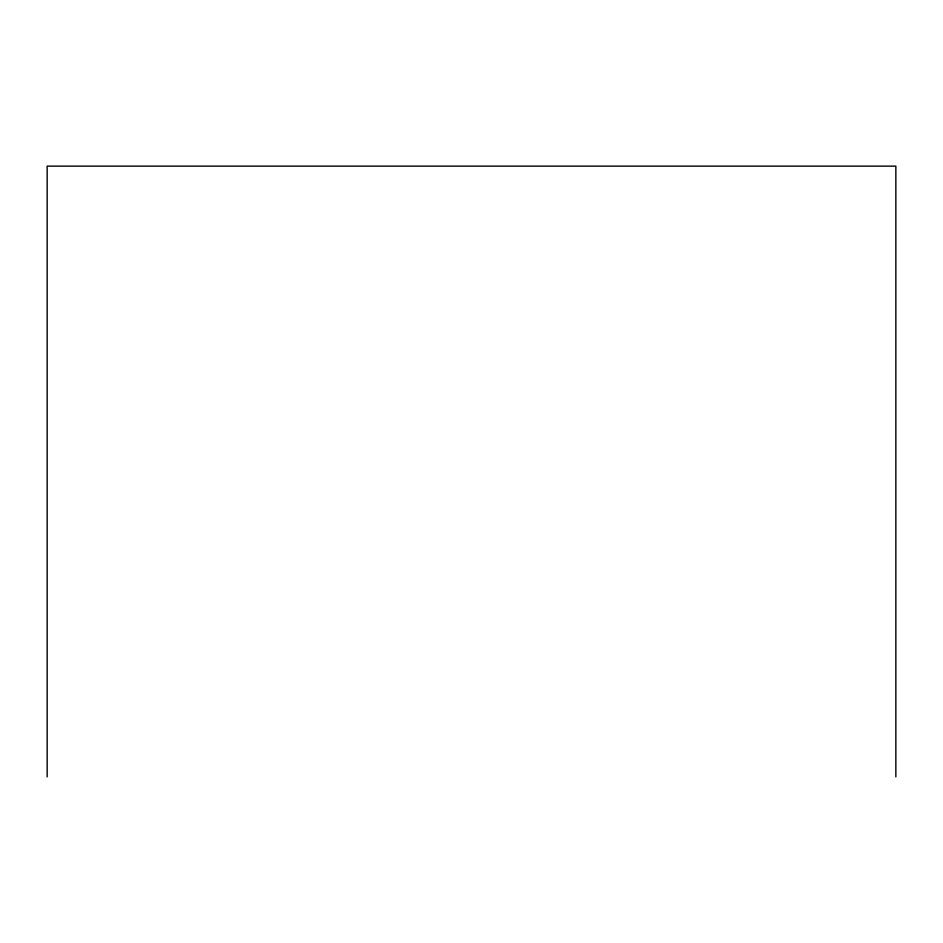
<?xml version="1.0" encoding="UTF-8"?>
<svg xmlns="http://www.w3.org/2000/svg" width="943" height="943" viewBox="0 0 943 943"><rect width="100%" height="100%" fill="white"/><g stroke="black" fill="none" stroke-linecap="round" stroke-linejoin="round"><path stroke-width="1.41" d="M895.85 776.867L895.85 166.133L47.15 166.133L47.15 776.867"/></g></svg>
